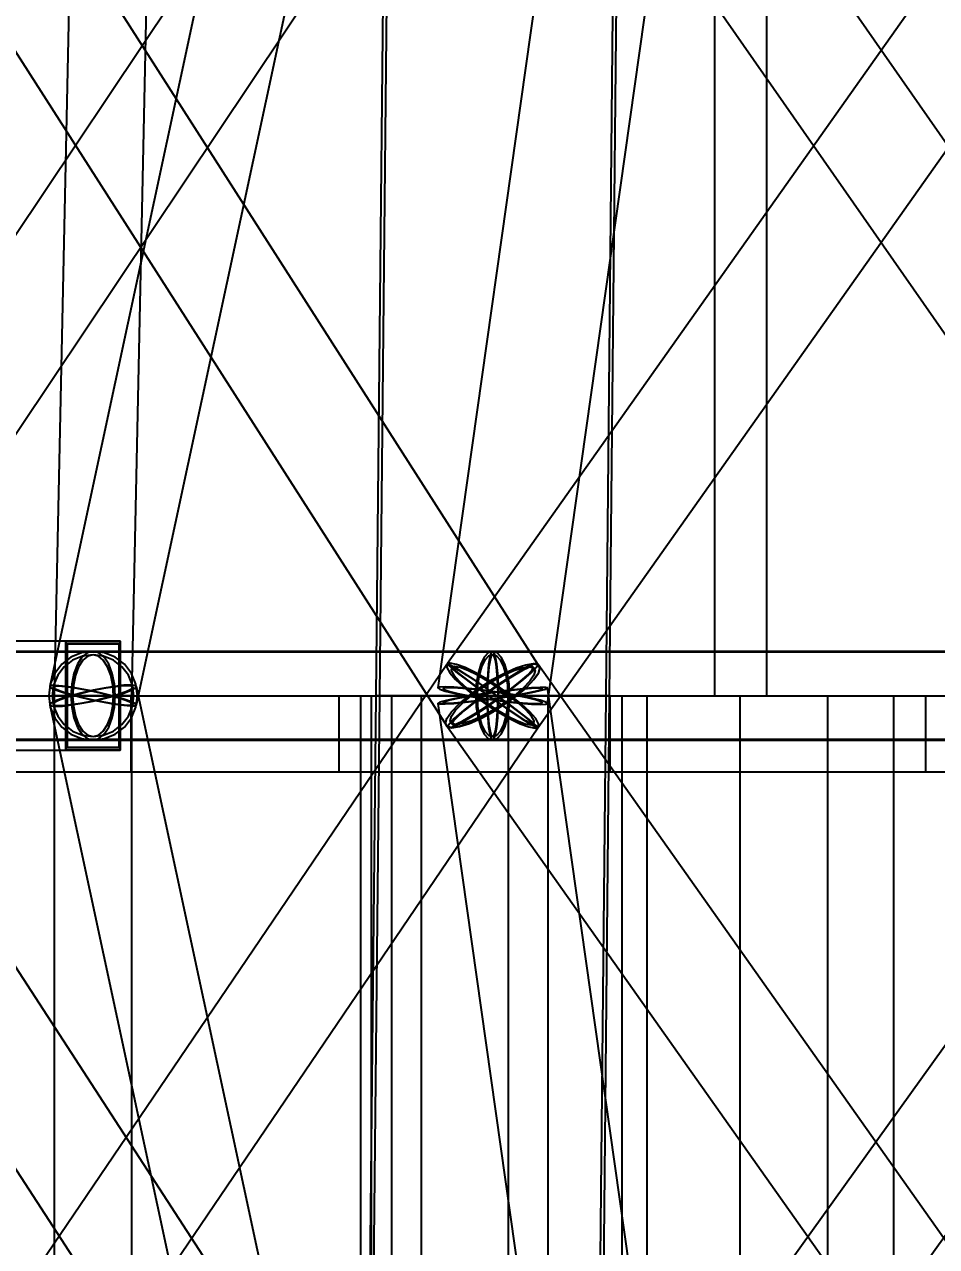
# Model space of a CAD drawing. Header units: millimetres. Extents: x -123812 to 252100, y -3000 to 639000.
# Drawn here: x -5684 to -1502, y 372475 to 378076 of the extents above; entities that cross this region are included whole.
import ezdxf

# ---------------------------------------------------------------- set-up
doc = ezdxf.new("R2010")
doc.units = ezdxf.units.MM
for name, color, linetype, lineweight in [('D-STR-CORE', 7, 'Continuous', 25), ('D-STR-DECK', 7, 'Continuous', 25), ('D-STR-DIM', 7, 'Continuous', 13), ('D-STR-STRC', 7, 'Continuous', 25)]:
    doc.layers.add(name, color=color, linetype=linetype, lineweight=lineweight)
doc.styles.add('OpenSansCondensed-Light', font='OpenSansCondensed-Light.ttf')
doc.styles.add('TOWER_UNICODE', font='Arial Unicode.ttf')
doc.dimstyles.new('EZDXF', dxfattribs={"dimtxt": 0.25, "dimasz": 0.175, "dimexe": 0.375, "dimexo": 0.125, "dimgap": 0.1, "dimtad": 1, "dimlfac": 100, "dimzin": 12, "dimdsep": 46, "dimtxsty": 'OpenSansCondensed-Light', "dimblk": 'ARCHTICK', "dimcen": 2.5, "dimazin": 3, "dimtfac": 0.5, "dimtmove": 2, "dimatfit": 3})

# ---------------------------------------------------------------- blocks, each defined once
blk = doc.blocks.new('_ARCHTICK')
at = {"color": 0, "linetype": 'BYBLOCK', "const_width": 0.15}
blk.add_lwpolyline([(-0.5, -0.5), (0.5, 0.5)], dxfattribs=at)

msp = doc.modelspace()

# ---------------------------------------------------------------- linework, layer by layer
at = {"layer": 'D-STR-CORE'}
for points in [[(-2520, 375000), (-2280, 375000), (-2280, 452500), (-2520, 452500)], [(-2520, 375000), (-2280, 375000), (-2280, 452500), (-2520, 452500)], [(-4000, 100000), (-4000, 375000), (-3284.1, 375000), (-3284.1, 100000)], [(-4000, 100000), (-4000, 375000), (-3284.1, 375000), (-3284.1, 100000)], [(-3863.7, 100000), (-3863.7, 375000), (-2944.5, 375000), (-2944.5, 100000)], [(-3863.7, 100000), (-3863.7, 375000), (-2944.5, 375000), (-2944.5, 100000)], [(-3464.1, 100000), (-3464.1, 375000), (-2404.2, 375000), (-2404.2, 100000)], [(-3464.1, 100000), (-3464.1, 375000), (-2404.2, 375000), (-2404.2, 100000)], [(-2828.4, 100000), (-2828.4, 375000), (-1700, 375000), (-1700, 100000)], [(-2828.4, 100000), (-2828.4, 375000), (-1700, 375000), (-1700, 100000)], [(-2000, 100000), (-2000, 375000), (-880, 375000), (-880, 100000)], [(-2000, 100000), (-2000, 375000), (-880, 375000), (-880, 100000)]]:
    msp.add_lwpolyline(points, close=True, dxfattribs=at)
at = {"layer": 'D-STR-DECK'}
for points in [[(-15454.8, 374650), (-15454.8, 375000), (-5196.2, 375000), (-5196.2, 374650)], [(-15454.8, 374650), (-15454.8, 375000), (-5196.2, 375000), (-5196.2, 374650)], [(-13856.4, 374650), (-13856.4, 375000), (-4242.6, 375000), (-4242.6, 374650)], [(-13856.4, 374650), (-13856.4, 375000), (-4242.6, 375000), (-4242.6, 374650)], [(-11313.7, 374650), (-11313.7, 375000), (-3000, 375000), (-3000, 374650)], [(-11313.7, 374650), (-11313.7, 375000), (-3000, 375000), (-3000, 374650)], [(-8000, 371000), (-8000, 375000), (-4094.5, 375000), (-4094.5, 371000)], [(-8000, 371000), (-8000, 375000), (-4094.5, 375000), (-4094.5, 371000)], [(-8000, 374650), (-8000, 375000), (-1552.9, 375000), (-1552.9, 374650)], [(-8000, 374650), (-8000, 375000), (-1552.9, 375000), (-1552.9, 374650)], [(-4141.1, 371000), (-4141.1, 375000), (0, 375000), (0, 371000)], [(-4141.1, 371000), (-4141.1, 375000), (0, 375000), (0, 371000)], [(-4141.1, 374650), (-4141.1, 375000), (0, 375000), (0, 374650)], [(-4141.1, 374650), (-4141.1, 375000), (0, 375000), (0, 374650)]]:
    msp.add_lwpolyline(points, close=True, dxfattribs=at)
at = {"layer": 'D-STR-STRC'}
for points in [[(-198.7, 400042.3), (-5568.1, 375042.3), (-5561.3, 375035.6), (-5541.4, 375026.5), (-5509.9, 375015.7), (-5468.7, 375003.7), (-5420.8, 374991.5), (-5369.4, 374979.9), (-5317.9, 374969.6), (-5270, 374961.5), (-5228.8, 374955.9), (-5197.3, 374953.4), (-5177.4, 374954), (-5170.6, 374957.7), (198.7, 399957.7)], [(-251.5, 400035.4), (-3788.7, 375035.4), (-3780.1, 375029.1), (-3755, 375020.9), (-3715, 375011.2), (-3662.9, 375000.8), (-3602.3, 374990.3), (-3537.2, 374980.5), (-3472.1, 374972), (-3411.4, 374965.4), (-3359.3, 374961.2), (-3319.4, 374959.6), (-3294.3, 374960.8), (-3285.7, 374964.6), (251.5, 399964.6)], [(-3697.4, 380142), (-7043.9, 375142), (-7044.7, 375127.3), (-7031.1, 375103.9), (-7004, 375073.5), (-6965.3, 375038), (-6917.6, 375000), (-6864.2, 374962), (-6808.6, 374926.5), (-6754.8, 374896.1), (-6706.3, 374872.7), (-6666.4, 374858), (-6637.9, 374853), (-6622.8, 374858), (-3276.3, 379858)], [(-6945, 379858), (-3746, 374858), (-3724, 374853), (-3689.2, 374858), (-3644.1, 374872.7), (-3591.6, 374896.1), (-3535.5, 374926.5), (-3479.5, 374962), (-3427.4, 375000), (-3382.8, 375038), (-3348.7, 375073.5), (-3327.5, 375103.9), (-3320.5, 375127.3), (-3328.3, 375142), (-6527.3, 380142)], [(-206.5, 380147), (-3743.7, 375147), (-3741.7, 375142), (-3725.8, 375127.3), (-3697, 375103.9), (-3657.3, 375073.5), (-3609.4, 375038), (-3556.6, 375000), (-3502.5, 374962), (-3450.7, 374926.5), (-3404.9, 374896.1), (-3368, 374872.7), (-3342.7, 374858), (-3330.6, 374853), (206.5, 379853)], [(-3695.6, 379858), (-208.8, 374858), (-203.6, 374853), (-184.6, 374858), (-152.9, 374872.7), (-110.9, 374896.1), (-61.3, 374926.5), (-7.5, 374962), (46.8, 375000), (97.9, 375038), (142.3, 375073.5), (177.1, 375103.9), (199.7, 375127.3), (208.8, 375142), (-3278.1, 380142)], [(-6833.3, 374796.8), (-3537.2, 374796.8), (-3517.1, 374803.7), (-3498.3, 374824), (-3482.2, 374856.3), (-3469.9, 374898.4), (-3462.1, 374947.4), (-3459.4, 375000), (-3462.1, 375052.6), (-3469.9, 375101.6), (-3482.2, 375143.7), (-3498.3, 375176), (-3517.1, 375196.3), (-3537.2, 375203.2), (-6833.3, 375203.2)], [(-6833.3, 374796.8), (-3537.2, 374796.8), (-3517.1, 374803.7), (-3498.3, 374824), (-3482.2, 374856.3), (-3469.9, 374898.4), (-3462.1, 374947.4), (-3459.4, 375000), (-3462.1, 375052.6), (-3469.9, 375101.6), (-3482.2, 375143.7), (-3498.3, 375176), (-3517.1, 375196.3), (-3537.2, 375203.2), (-6833.3, 375203.2)], [(0, 375203.2), (-5369.4, 375203.2), (-5395.7, 375196.3), (-5420.2, 375176), (-5441.2, 375143.7), (-5457.3, 375101.6), (-5467.5, 375052.6), (-5471, 375000), (-5467.5, 374947.4), (-5457.3, 374898.4), (-5441.2, 374856.3), (-5420.2, 374824), (-5395.7, 374803.7), (-5369.4, 374796.8), (0, 374796.8)], [(0, 375203.2), (-5369.4, 375203.2), (-5395.7, 375196.3), (-5420.2, 375176), (-5441.2, 375143.7), (-5457.3, 375101.6), (-5467.5, 375052.6), (-5471, 375000), (-5467.5, 374947.4), (-5457.3, 374898.4), (-5441.2, 374856.3), (-5420.2, 374824), (-5395.7, 374803.7), (-5369.4, 374796.8), (0, 374796.8)], [(0, 375203.2), (-3537.2, 375203.2), (-3544.1, 375196.3), (-3550.5, 375176), (-3555.9, 375143.7), (-3560.2, 375101.6), (-3562.8, 375052.6), (-3563.7, 375000), (-3562.8, 374947.4), (-3560.2, 374898.4), (-3555.9, 374856.3), (-3550.5, 374824), (-3544.1, 374803.7), (-3537.2, 374796.8), (0, 374796.8)], [(0, 375203.2), (-3537.2, 375203.2), (-3544.1, 375196.3), (-3550.5, 375176), (-3555.9, 375143.7), (-3560.2, 375101.6), (-3562.8, 375052.6), (-3563.7, 375000), (-3562.8, 374947.4), (-3560.2, 374898.4), (-3555.9, 374856.3), (-3550.5, 374824), (-3544.1, 374803.7), (-3537.2, 374796.8), (0, 374796.8)], [(-6720.9, 369856.7), (-3327.5, 374856.7), (-3326.6, 374871.5), (-3340, 374895.1), (-3366.8, 374925.8), (-3405.3, 374961.6), (-3452.7, 375000), (-3505.9, 375038.4), (-3561.2, 375074.2), (-3614.9, 375104.9), (-3663.3, 375128.5), (-3703.1, 375143.3), (-3731.6, 375148.4), (-3746.9, 375143.3), (-7140.2, 370143.3)], [(-7041.3, 374856.7), (-3795.5, 369856.7), (-3773.5, 369851.6), (-3738.8, 369856.7), (-3693.8, 369871.5), (-3641.5, 369895.1), (-3585.6, 369925.8), (-3529.8, 369961.6), (-3477.9, 370000), (-3433.5, 370038.4), (-3399.6, 370074.2), (-3378.5, 370104.9), (-3371.6, 370128.5), (-3379.5, 370143.3), (-6625.3, 375143.3)], [(-3382, 369851.6), (205.5, 374851.6), (203.6, 374856.7), (187.8, 374871.5), (159.2, 374895.1), (119.8, 374925.8), (72.1, 374961.6), (19.6, 375000), (-34.3, 375038.4), (-85.8, 375074.2), (-131.5, 375104.9), (-168.2, 375128.5), (-193.5, 375143.3), (-205.5, 375148.4), (-3793.1, 370148.4)], [(207.8, 370143.3), (-3329.4, 375143.3), (-3334.5, 375148.4), (-3353.5, 375143.3), (-3385, 375128.5), (-3426.8, 375104.9), (-3476.2, 375074.2), (-3529.8, 375038.4), (-3583.8, 375000), (-3634.7, 374961.6), (-3678.9, 374925.8), (-3713.4, 374895.1), (-3736, 374871.5), (-3745, 374856.7), (-207.8, 369856.7)], [(198.7, 350042), (-5170.6, 375042), (-5177.4, 375047.1), (-5197.2, 375048.9), (-5228.8, 375047.4), (-5270, 375042.7), (-5317.9, 375035), (-5369.4, 375025), (-5420.8, 375013.3), (-5468.7, 375000.6), (-5509.9, 374988), (-5541.5, 374976.1), (-5561.3, 374965.9), (-5568.1, 374958), (-198.7, 349958)], [(251.5, 350035.5), (-3285.7, 375035.5), (-3294.3, 375038), (-3319.4, 375038), (-3359.4, 375035.4), (-3411.4, 375030.4), (-3472.1, 375023.3), (-3537.2, 375014.6), (-3602.3, 375004.9), (-3662.9, 374994.9), (-3715, 374985.2), (-3755, 374976.6), (-3780.1, 374969.5), (-3788.7, 374964.5), (-251.5, 349964.5)]]:
    msp.add_lwpolyline(points, dxfattribs=at)
for points in [[(-5547.2, 375000), (-5191.6, 375000), (-4659.2, 400000), (-5014.8, 400000)], [(-5547.2, 375000), (-5191.6, 375000), (-4659.2, 400000), (-5014.8, 400000)], [(-4073.3, 375000), (-3001, 375000), (-2951.9, 380000), (-4021.9, 380000)], [(-4056.7, 375000), (-3017.7, 375000), (-2967.9, 380000), (-4005.9, 380000)], [(-10685.1, 374750), (-5244.4, 374750), (-5244.4, 375250), (-10685.1, 375250)], [(-10685.1, 374750), (-5244.4, 374750), (-5244.4, 375250), (-10685.1, 375250)], [(-5494.4, 375250), (-5244.4, 375250), (-5244.4, 374750), (-5494.4, 374750)], [(-5244.4, 375250), (-5494.4, 375250), (-5494.4, 374750), (-5244.4, 374750)], [(-5488.4, 375238), (-5250.4, 375238), (-5250.4, 374762), (-5488.4, 374762)], [(-5250.4, 375238), (-5488.4, 375238), (-5488.4, 374762), (-5250.4, 374762)], [(-6187.7, 374800), (90.8, 374800), (90.8, 375200), (-6187.7, 375200)], [(-6148.6, 374800), (51.8, 374800), (51.8, 375200), (-6148.6, 375200)], [(-6148.6, 374800), (51.8, 374800), (51.8, 375200), (-6148.6, 375200)], [(-5572.6, 375000), (-5565.6, 374947.4), (-5545.3, 374898.4), (-5513, 374856.3), (-5471, 374824), (-5421.9, 374803.7), (-5369.4, 374796.8), (-5316.8, 374803.7), (-5267.8, 374824), (-5225.7, 374856.3), (-5193.4, 374898.4), (-5173.1, 374947.4), (-5166.2, 375000), (-5173.1, 375052.6), (-5193.4, 375101.6), (-5225.7, 375143.7), (-5267.8, 375176), (-5316.8, 375196.3), (-5369.4, 375203.2), (-5421.9, 375196.3), (-5471, 375176), (-5513, 375143.7), (-5545.3, 375101.6), (-5565.6, 375052.6)], [(-5556.6, 375000), (-5550.2, 374951.5), (-5531.5, 374906.4), (-5501.7, 374867.6), (-5463, 374837.9), (-5417.8, 374819.2), (-5369.4, 374812.8), (-5320.9, 374819.2), (-5275.8, 374837.9), (-5237, 374867.6), (-5207.2, 374906.4), (-5188.5, 374951.5), (-5182.2, 375000), (-5188.5, 375048.5), (-5207.2, 375093.6), (-5237, 375132.4), (-5275.8, 375162.1), (-5320.9, 375180.8), (-5369.4, 375187.2), (-5417.8, 375180.8), (-5463, 375162.1), (-5501.7, 375132.4), (-5531.5, 375093.6), (-5550.2, 375048.5)], [(-5471, 375000), (-5467.5, 374947.4), (-5457.3, 374898.4), (-5441.2, 374856.3), (-5420.2, 374824), (-5395.7, 374803.7), (-5369.4, 374796.8), (-5343.1, 374803.7), (-5318.6, 374824), (-5297.5, 374856.3), (-5281.4, 374898.4), (-5271.2, 374947.4), (-5267.8, 375000), (-5271.2, 375052.6), (-5281.4, 375101.6), (-5297.5, 375143.7), (-5318.6, 375176), (-5343.1, 375196.3), (-5369.4, 375203.2), (-5395.7, 375196.3), (-5420.2, 375176), (-5441.2, 375143.7), (-5457.3, 375101.6), (-5467.5, 375052.6)], [(-5471, 375000), (-5467.5, 374947.4), (-5457.3, 374898.4), (-5441.2, 374856.3), (-5420.2, 374824), (-5395.7, 374803.7), (-5369.4, 374796.8), (-5343.1, 374803.7), (-5318.6, 374824), (-5297.5, 374856.3), (-5281.4, 374898.4), (-5271.2, 374947.4), (-5267.8, 375000), (-5271.2, 375052.6), (-5281.4, 375101.6), (-5297.5, 375143.7), (-5318.6, 375176), (-5343.1, 375196.3), (-5369.4, 375203.2), (-5395.7, 375196.3), (-5420.2, 375176), (-5441.2, 375143.7), (-5457.3, 375101.6), (-5467.5, 375052.6)], [(-5463, 375000), (-5459.8, 374951.5), (-5450.4, 374906.4), (-5435.5, 374867.6), (-5416.2, 374837.9), (-5393.6, 374819.2), (-5369.4, 374812.8), (-5345.1, 374819.2), (-5322.6, 374837.9), (-5303.2, 374867.6), (-5288.3, 374906.4), (-5278.9, 374951.5), (-5275.8, 375000), (-5278.9, 375048.5), (-5288.3, 375093.6), (-5303.2, 375132.4), (-5322.6, 375162.1), (-5345.1, 375180.8), (-5369.4, 375187.2), (-5393.6, 375180.8), (-5416.2, 375162.1), (-5435.5, 375132.4), (-5450.4, 375093.6), (-5459.8, 375048.5)], [(-5463, 375000), (-5459.8, 374951.5), (-5450.4, 374906.4), (-5435.5, 374867.6), (-5416.2, 374837.9), (-5393.6, 374819.2), (-5369.4, 374812.8), (-5345.1, 374819.2), (-5322.6, 374837.9), (-5303.2, 374867.6), (-5288.3, 374906.4), (-5278.9, 374951.5), (-5275.8, 375000), (-5278.9, 375048.5), (-5288.3, 375093.6), (-5303.2, 375132.4), (-5322.6, 375162.1), (-5345.1, 375180.8), (-5369.4, 375187.2), (-5393.6, 375180.8), (-5416.2, 375162.1), (-5435.5, 375132.4), (-5450.4, 375093.6), (-5459.8, 375048.5)], [(-3615, 375000), (-3612.3, 374947.4), (-3604.5, 374898.4), (-3592.2, 374856.3), (-3576.1, 374824), (-3557.3, 374803.7), (-3537.2, 374796.8), (-3517.1, 374803.7), (-3498.3, 374824), (-3482.2, 374856.3), (-3469.9, 374898.4), (-3462.1, 374947.4), (-3459.4, 375000), (-3462.1, 375052.6), (-3469.9, 375101.6), (-3482.2, 375143.7), (-3498.3, 375176), (-3517.1, 375196.3), (-3537.2, 375203.2), (-3557.3, 375196.3), (-3576.1, 375176), (-3592.2, 375143.7), (-3604.5, 375101.6), (-3612.3, 375052.6)], [(-3615, 375000), (-3612.3, 374947.4), (-3604.5, 374898.4), (-3592.2, 374856.3), (-3576.1, 374824), (-3557.3, 374803.7), (-3537.2, 374796.8), (-3517.1, 374803.7), (-3498.3, 374824), (-3482.2, 374856.3), (-3469.9, 374898.4), (-3462.1, 374947.4), (-3459.4, 375000), (-3462.1, 375052.6), (-3469.9, 375101.6), (-3482.2, 375143.7), (-3498.3, 375176), (-3517.1, 375196.3), (-3537.2, 375203.2), (-3557.3, 375196.3), (-3576.1, 375176), (-3592.2, 375143.7), (-3604.5, 375101.6), (-3612.3, 375052.6)], [(-3608.8, 375000), (-3606.4, 374951.5), (-3599.2, 374906.4), (-3587.8, 374867.6), (-3573, 374837.9), (-3555.7, 374819.2), (-3537.2, 374812.8), (-3518.7, 374819.2), (-3501.4, 374837.9), (-3486.5, 374867.6), (-3475.2, 374906.4), (-3468, 374951.5), (-3465.6, 375000), (-3468, 375048.5), (-3475.2, 375093.6), (-3486.5, 375132.4), (-3501.4, 375162.1), (-3518.7, 375180.8), (-3537.2, 375187.2), (-3555.7, 375180.8), (-3573, 375162.1), (-3587.8, 375132.4), (-3599.2, 375093.6), (-3606.4, 375048.5)], [(-3608.8, 375000), (-3606.4, 374951.5), (-3599.2, 374906.4), (-3587.8, 374867.6), (-3573, 374837.9), (-3555.7, 374819.2), (-3537.2, 374812.8), (-3518.7, 374819.2), (-3501.4, 374837.9), (-3486.5, 374867.6), (-3475.2, 374906.4), (-3468, 374951.5), (-3465.6, 375000), (-3468, 375048.5), (-3475.2, 375093.6), (-3486.5, 375132.4), (-3501.4, 375162.1), (-3518.7, 375180.8), (-3537.2, 375187.2), (-3555.7, 375180.8), (-3573, 375162.1), (-3587.8, 375132.4), (-3599.2, 375093.6), (-3606.4, 375048.5)], [(-3563.7, 375000), (-3562.8, 374947.4), (-3560.2, 374898.4), (-3555.9, 374856.3), (-3550.5, 374824), (-3544.1, 374803.7), (-3537.2, 374796.8), (-3530.3, 374803.7), (-3523.9, 374824), (-3518.4, 374856.3), (-3514.2, 374898.4), (-3511.6, 374947.4), (-3510.7, 375000), (-3511.6, 375052.6), (-3514.2, 375101.6), (-3518.4, 375143.7), (-3523.9, 375176), (-3530.3, 375196.3), (-3537.2, 375203.2), (-3544.1, 375196.3), (-3550.5, 375176), (-3555.9, 375143.7), (-3560.2, 375101.6), (-3562.8, 375052.6)], [(-3563.7, 375000), (-3562.8, 374947.4), (-3560.2, 374898.4), (-3555.9, 374856.3), (-3550.5, 374824), (-3544.1, 374803.7), (-3537.2, 374796.8), (-3530.3, 374803.7), (-3523.9, 374824), (-3518.4, 374856.3), (-3514.2, 374898.4), (-3511.6, 374947.4), (-3510.7, 375000), (-3511.6, 375052.6), (-3514.2, 375101.6), (-3518.4, 375143.7), (-3523.9, 375176), (-3530.3, 375196.3), (-3537.2, 375203.2), (-3544.1, 375196.3), (-3550.5, 375176), (-3555.9, 375143.7), (-3560.2, 375101.6), (-3562.8, 375052.6)], [(-3561.6, 375000), (-3560.8, 374951.5), (-3558.4, 374906.4), (-3554.5, 374867.6), (-3549.4, 374837.9), (-3543.5, 374819.2), (-3537.2, 374812.8), (-3530.9, 374819.2), (-3525, 374837.9), (-3519.9, 374867.6), (-3516, 374906.4), (-3513.6, 374951.5), (-3512.8, 375000), (-3513.6, 375048.5), (-3516, 375093.6), (-3519.9, 375132.4), (-3525, 375162.1), (-3530.9, 375180.8), (-3537.2, 375187.2), (-3543.5, 375180.8), (-3549.4, 375162.1), (-3554.5, 375132.4), (-3558.4, 375093.6), (-3560.8, 375048.5)], [(-3561.6, 375000), (-3560.8, 374951.5), (-3558.4, 374906.4), (-3554.5, 374867.6), (-3549.4, 374837.9), (-3543.5, 374819.2), (-3537.2, 374812.8), (-3530.9, 374819.2), (-3525, 374837.9), (-3519.9, 374867.6), (-3516, 374906.4), (-3513.6, 374951.5), (-3512.8, 375000), (-3513.6, 375048.5), (-3516, 375093.6), (-3519.9, 375132.4), (-3525, 375162.1), (-3530.9, 375180.8), (-3537.2, 375187.2), (-3543.5, 375180.8), (-3549.4, 375162.1), (-3554.5, 375132.4), (-3558.4, 375093.6), (-3560.8, 375048.5)], [(-3427.4, 375000), (-3479.5, 374962), (-3535.5, 374926.5), (-3591.6, 374896.1), (-3644.1, 374872.7), (-3689.2, 374858), (-3724, 374853), (-3746, 374858), (-3753.9, 374872.7), (-3746.9, 374896.1), (-3725.7, 374926.5), (-3691.6, 374962), (-3647, 375000), (-3594.9, 375038), (-3538.9, 375073.5), (-3482.8, 375103.9), (-3430.3, 375127.3), (-3385.2, 375142), (-3350.4, 375147), (-3328.3, 375142), (-3320.5, 375127.3), (-3327.5, 375103.9), (-3348.7, 375073.5), (-3382.8, 375038)], [(-3621.7, 375000), (-3568.5, 374961.6), (-3513.2, 374925.8), (-3459.5, 374895.1), (-3411.1, 374871.5), (-3371.3, 374856.7), (-3342.8, 374851.6), (-3327.5, 374856.7), (-3326.6, 374871.5), (-3340, 374895.1), (-3366.8, 374925.8), (-3405.3, 374961.6), (-3452.7, 375000), (-3505.9, 375038.4), (-3561.2, 375074.2), (-3614.9, 375104.9), (-3663.3, 375128.5), (-3703.1, 375143.3), (-3731.6, 375148.4), (-3746.9, 375143.3), (-3747.8, 375128.5), (-3734.4, 375104.9), (-3707.6, 375074.2), (-3669.1, 375038.4)], [(-3583.8, 375000), (-3634.7, 374961.6), (-3678.9, 374925.8), (-3713.4, 374895.1), (-3736, 374871.5), (-3745, 374856.7), (-3739.9, 374851.6), (-3720.9, 374856.7), (-3689.4, 374871.5), (-3647.5, 374895.1), (-3598.2, 374925.8), (-3544.6, 374961.6), (-3490.6, 375000), (-3439.7, 375038.4), (-3395.5, 375074.2), (-3360.9, 375104.9), (-3338.4, 375128.5), (-3329.4, 375143.3), (-3334.5, 375148.4), (-3353.5, 375143.3), (-3385, 375128.5), (-3426.8, 375104.9), (-3476.2, 375074.2), (-3529.8, 375038.4)], [(-3517.8, 375000), (-3465, 374962), (-3417.1, 374926.5), (-3377.4, 374896.1), (-3348.6, 374872.7), (-3332.7, 374858), (-3330.6, 374853), (-3342.7, 374858), (-3368, 374872.7), (-3404.9, 374896.1), (-3450.7, 374926.5), (-3502.5, 374962), (-3556.6, 375000), (-3609.4, 375038), (-3657.3, 375073.5), (-3697, 375103.9), (-3725.8, 375127.3), (-3741.7, 375142), (-3743.7, 375147), (-3731.7, 375142), (-3706.4, 375127.3), (-3669.5, 375103.9), (-3623.6, 375073.5), (-3571.9, 375038)], [(-3438.2, 375000), (-3485.2, 374965.7), (-3535.7, 374933.7), (-3586.3, 374906.3), (-3633.5, 374885.2), (-3674.2, 374872), (-3705.6, 374867.5), (-3725.5, 374872), (-3732.5, 374885.2), (-3726.3, 374906.3), (-3707.1, 374933.7), (-3676.4, 374965.7), (-3636.2, 375000), (-3589.2, 375034.3), (-3538.7, 375066.3), (-3488.1, 375093.7), (-3440.8, 375114.8), (-3400.1, 375128), (-3368.8, 375132.5), (-3348.9, 375128), (-3341.8, 375114.8), (-3348.1, 375093.7), (-3367.3, 375066.3), (-3398, 375034.3)], [(-3613.4, 375000), (-3565.4, 374965.4), (-3515.5, 374933.1), (-3467.1, 374905.4), (-3423.5, 374884.2), (-3387.6, 374870.8), (-3361.9, 374866.2), (-3348.2, 374870.8), (-3347.3, 374884.2), (-3359.4, 374905.4), (-3383.6, 374933.1), (-3418.2, 374965.4), (-3461, 375000), (-3509, 375034.6), (-3558.9, 375066.9), (-3607.3, 375094.6), (-3650.9, 375115.8), (-3686.8, 375129.2), (-3712.5, 375133.8), (-3726.2, 375129.2), (-3727.1, 375115.8), (-3715, 375094.6), (-3690.8, 375066.9), (-3656.1, 375034.6)], [(-3579.2, 375000), (-3625.1, 374965.4), (-3664.9, 374933.1), (-3696.1, 374905.4), (-3716.4, 374884.2), (-3724.6, 374870.8), (-3719.9, 374866.2), (-3702.8, 374870.8), (-3674.4, 374884.2), (-3636.7, 374905.4), (-3592.2, 374933.1), (-3543.9, 374965.4), (-3495.2, 375000), (-3449.3, 375034.6), (-3409.5, 375066.9), (-3378.3, 375094.6), (-3358, 375115.8), (-3349.8, 375129.2), (-3354.5, 375133.8), (-3371.6, 375129.2), (-3400, 375115.8), (-3437.7, 375094.6), (-3482.2, 375066.9), (-3530.5, 375034.6)], [(-3519.7, 375000), (-3472.1, 374965.7), (-3428.9, 374933.7), (-3393.1, 374906.3), (-3367.2, 374885.2), (-3352.8, 374872), (-3351, 374867.5), (-3361.9, 374872), (-3384.7, 374885.2), (-3417.9, 374906.3), (-3459.2, 374933.7), (-3505.9, 374965.7), (-3554.7, 375000), (-3602.3, 375034.3), (-3645.5, 375066.3), (-3681.3, 375093.7), (-3707.2, 375114.8), (-3721.6, 375128), (-3723.4, 375132.5), (-3712.5, 375128), (-3689.7, 375114.8), (-3656.5, 375093.7), (-3615.1, 375066.3), (-3568.5, 375034.3)], [(-5369.4, 375025), (-5420.8, 375013.3), (-5468.7, 375000.6), (-5509.9, 374988), (-5541.5, 374976.1), (-5561.3, 374965.9), (-5568.1, 374958), (-5561.3, 374952.9), (-5541.5, 374951.1), (-5509.9, 374952.6), (-5468.7, 374957.3), (-5420.8, 374965), (-5369.4, 374975), (-5317.9, 374986.7), (-5270, 374999.4), (-5228.8, 375012), (-5197.2, 375023.9), (-5177.4, 375034.1), (-5170.6, 375042), (-5177.4, 375047.1), (-5197.2, 375048.9), (-5228.8, 375047.4), (-5270, 375042.7), (-5317.9, 375035)], [(-5369.4, 375020.1), (-5420.8, 375030.4), (-5468.7, 375038.5), (-5509.9, 375044.1), (-5541.4, 375046.6), (-5561.3, 375046), (-5568.1, 375042.3), (-5561.3, 375035.6), (-5541.4, 375026.5), (-5509.9, 375015.7), (-5468.7, 375003.7), (-5420.8, 374991.5), (-5369.4, 374979.9), (-5317.9, 374969.6), (-5270, 374961.5), (-5228.8, 374955.9), (-5197.3, 374953.4), (-5177.4, 374954), (-5170.6, 374957.7), (-5177.4, 374964.4), (-5197.3, 374973.5), (-5228.8, 374984.3), (-5270, 374996.3), (-5317.9, 375008.5)], [(-5369.4, 375023), (-5416.7, 375012.2), (-5460.9, 375000.6), (-5498.8, 374988.9), (-5527.9, 374978), (-5546.2, 374968.6), (-5552.4, 374961.3), (-5546.2, 374956.6), (-5527.9, 374954.9), (-5498.8, 374956.3), (-5460.9, 374960.7), (-5416.7, 374967.7), (-5369.4, 374977), (-5322, 374987.8), (-5277.8, 374999.4), (-5239.9, 375011.1), (-5210.8, 375022), (-5192.5, 375031.4), (-5186.3, 375038.7), (-5192.5, 375043.4), (-5210.8, 375045.1), (-5239.9, 375043.7), (-5277.8, 375039.3), (-5322, 375032.3)], [(-5369.4, 375018.5), (-5416.7, 375028), (-5460.9, 375035.5), (-5498.8, 375040.6), (-5527.9, 375043), (-5546.2, 375042.4), (-5552.4, 375038.9), (-5546.2, 375032.8), (-5527.9, 375024.5), (-5498.8, 375014.4), (-5460.9, 375003.4), (-5416.7, 374992.2), (-5369.4, 374981.5), (-5322, 374972), (-5277.8, 374964.5), (-5239.9, 374959.4), (-5210.8, 374957), (-5192.5, 374957.6), (-5186.3, 374961.1), (-5192.5, 374967.2), (-5210.8, 374975.5), (-5239.9, 374985.6), (-5277.8, 374996.6), (-5322, 375007.8)], [(-5547.2, 350000), (-5191.6, 350000), (-5191.6, 375000), (-5547.2, 375000)], [(-5191.6, 375000), (-5197.6, 375000), (-5215.4, 375000), (-5243.6, 375000), (-5280.5, 375000), (-5323.3, 375000), (-5369.4, 375000), (-5415.4, 375000), (-5458.3, 375000), (-5495.1, 375000), (-5523.3, 375000), (-5541.1, 375000), (-5547.2, 375000), (-5541.1, 375000), (-5523.3, 375000), (-5495.1, 375000), (-5458.3, 375000), (-5415.4, 375000), (-5369.4, 375000), (-5323.3, 375000), (-5280.5, 375000), (-5243.6, 375000), (-5215.4, 375000), (-5197.6, 375000)], [(-5547.2, 350000), (-5191.6, 350000), (-5191.6, 375000), (-5547.2, 375000)], [(-5191.6, 375000), (-5197.6, 375000), (-5215.4, 375000), (-5243.6, 375000), (-5280.5, 375000), (-5323.3, 375000), (-5369.4, 375000), (-5415.4, 375000), (-5458.3, 375000), (-5495.1, 375000), (-5523.3, 375000), (-5541.1, 375000), (-5547.2, 375000), (-5541.1, 375000), (-5523.3, 375000), (-5495.1, 375000), (-5458.3, 375000), (-5415.4, 375000), (-5369.4, 375000), (-5323.3, 375000), (-5280.5, 375000), (-5243.6, 375000), (-5215.4, 375000), (-5197.6, 375000)], [(-4124.8, 370000), (-3050.2, 370000), (-3001, 375000), (-4073.3, 375000)], [(-4107.5, 370000), (-3067.6, 370000), (-3017.7, 375000), (-4056.7, 375000)], [(-3001, 375000), (-3019.3, 375000), (-3072.9, 375000), (-3158.1, 375000), (-3269.1, 375000), (-3398.4, 375000), (-3537.2, 375000), (-3676, 375000), (-3805.3, 375000), (-3916.3, 375000), (-4001.5, 375000), (-4055.1, 375000), (-4073.3, 375000), (-4055.1, 375000), (-4001.5, 375000), (-3916.3, 375000), (-3805.3, 375000), (-3676, 375000), (-3537.2, 375000), (-3398.4, 375000), (-3269.1, 375000), (-3158.1, 375000), (-3072.9, 375000), (-3019.3, 375000)], [(-3017.7, 375000), (-3035.4, 375000), (-3087.3, 375000), (-3169.9, 375000), (-3277.5, 375000), (-3402.7, 375000), (-3537.2, 375000), (-3671.6, 375000), (-3796.9, 375000), (-3904.5, 375000), (-3987.1, 375000), (-4039, 375000), (-4056.7, 375000), (-4039, 375000), (-3987.1, 375000), (-3904.5, 375000), (-3796.9, 375000), (-3671.6, 375000), (-3537.2, 375000), (-3402.7, 375000), (-3277.5, 375000), (-3169.9, 375000), (-3087.3, 375000), (-3035.4, 375000)], [(-3537.2, 375019.5), (-3602.3, 375028), (-3662.9, 375034.6), (-3715, 375038.8), (-3755, 375040.4), (-3780.1, 375039.2), (-3788.7, 375035.4), (-3780.1, 375029.1), (-3755, 375020.9), (-3715, 375011.2), (-3662.9, 375000.8), (-3602.3, 374990.3), (-3537.2, 374980.5), (-3472.1, 374972), (-3411.4, 374965.4), (-3359.3, 374961.2), (-3319.4, 374959.6), (-3294.3, 374960.8), (-3285.7, 374964.6), (-3294.3, 374970.9), (-3319.4, 374979.1), (-3359.3, 374988.8), (-3411.4, 374999.2), (-3472.1, 375009.7)], [(-3537.2, 375014.6), (-3602.3, 375004.9), (-3662.9, 374994.9), (-3715, 374985.2), (-3755, 374976.6), (-3780.1, 374969.5), (-3788.7, 374964.5), (-3780.1, 374962), (-3755, 374962), (-3715, 374964.6), (-3662.9, 374969.6), (-3602.3, 374976.7), (-3537.2, 374985.4), (-3472.1, 374995.1), (-3411.4, 375005.1), (-3359.4, 375014.8), (-3319.4, 375023.4), (-3294.3, 375030.5), (-3285.7, 375035.5), (-3294.3, 375038), (-3319.4, 375038), (-3359.4, 375035.4), (-3411.4, 375030.4), (-3472.1, 375023.3)], [(-3537.2, 375017.6), (-3595.9, 375025.2), (-3650.6, 375031.2), (-3697.5, 375035), (-3733.6, 375036.4), (-3756.2, 375035.4), (-3763.9, 375031.9), (-3756.2, 375026.3), (-3733.6, 375018.8), (-3697.5, 375010.1), (-3650.6, 375000.7), (-3595.9, 374991.3), (-3537.2, 374982.4), (-3478.5, 374974.8), (-3423.8, 374968.8), (-3376.9, 374965), (-3340.8, 374963.6), (-3318.2, 374964.6), (-3310.4, 374968.1), (-3318.2, 374973.7), (-3340.8, 374981.2), (-3376.9, 374989.9), (-3423.8, 374999.3), (-3478.5, 375008.7)], [(-3537.2, 375013.1), (-3595.9, 375004.4), (-3650.6, 374995.4), (-3697.5, 374986.7), (-3733.6, 374978.9), (-3756.2, 374972.5), (-3763.9, 374968), (-3756.2, 374965.7), (-3733.6, 374965.7), (-3697.5, 374968.1), (-3650.6, 374972.6), (-3595.9, 374979), (-3537.2, 374986.9), (-3478.5, 374995.6), (-3423.8, 375004.6), (-3376.9, 375013.3), (-3340.8, 375021.1), (-3318.2, 375027.5), (-3310.4, 375032), (-3318.2, 375034.3), (-3340.8, 375034.3), (-3376.9, 375031.9), (-3423.8, 375027.4), (-3478.5, 375021)]]:
    msp.add_lwpolyline(points, close=True, dxfattribs=at)

# ---------------------------------------------------------------- dimensions: what is measured, and where the dimension line sits
at = {"layer": 'D-STR-DIM'}
msp.add_linear_dim(base=(-112000, 0), p1=(0, 0), p2=(0, 634000), angle=90, dimstyle='EZDXF', override={"dimtxt": 8400, "dimasz": 3750, "dimexe": 2100, "dimexo": 1800, "dimgap": 2100, "dimtad": 1, "dimdec": 0, "dimlfac": 1, "dimlunit": 2, "dimtxsty": 'TOWER_UNICODE', "dimclrd": 7, "dimclre": 7, "dimclrt": 7}, dxfattribs=at).render()

doc.saveas('drawing.dxf')
